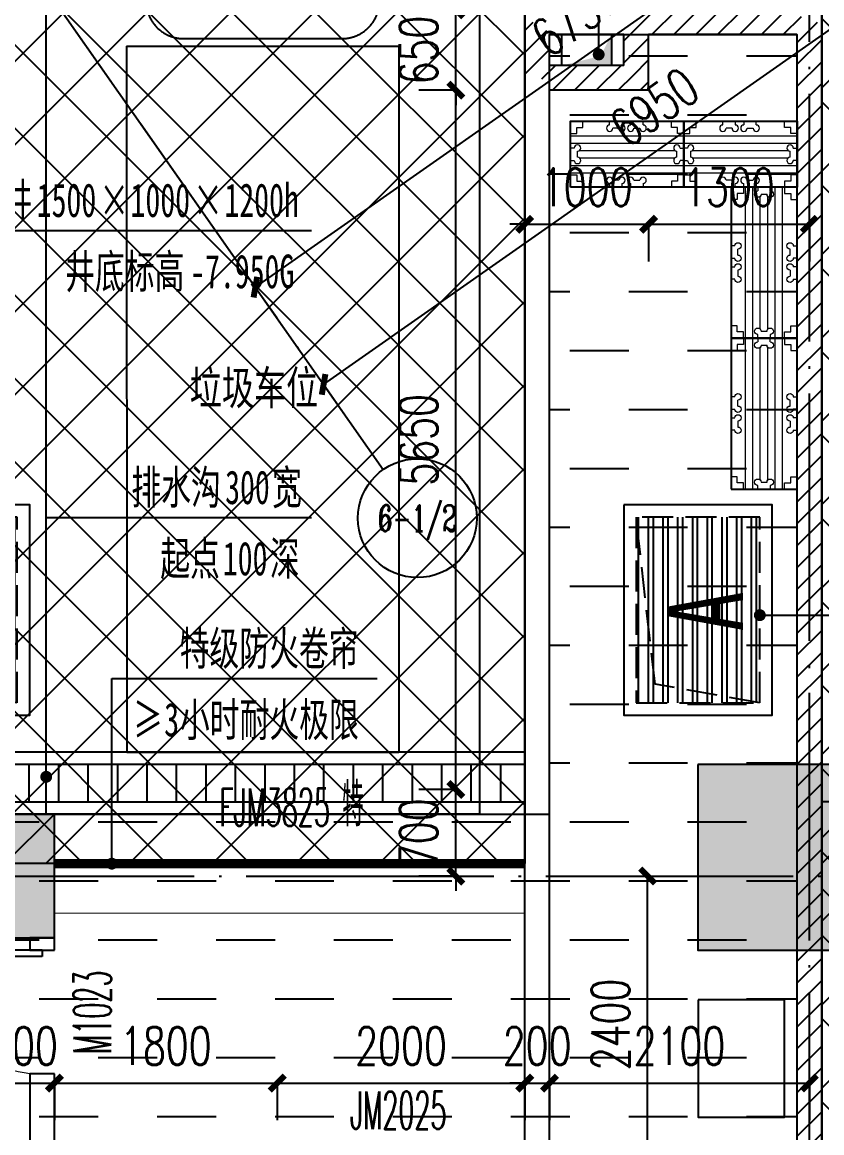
# Model space of a CAD drawing. Header units: millimetres. Extents: x 12325263 to 13848842, y -1463133 to 573208.
# Drawn here: x 12591436 to 12597897, y -821662 to -812687 of the extents above; entities that cross this region are included whole.
import ezdxf
from ezdxf.enums import TextEntityAlignment as Align
from ezdxf.xclip import XClip

# ---------------------------------------------------------------- set-up
doc = ezdxf.new("R2010")
doc.units = ezdxf.units.MM
doc.header["$LTSCALE"] = 1000
doc.header["$XCLIPFRAME"] = 0
for name, pattern in [('__DASH', [0.35, 0.25, -0.1]), ('DASH', [0.35, 0.25, -0.1]), ('DOTE', [2.42, 2, -0.2, 0.02, -0.2])]:
    doc.linetypes.add(name, pattern=pattern)
for name, color, linetype in [('A-ANNO-DIMS', 83, 'Continuous'), ('A-ANNO-TEXT', 7, 'Continuous'), ('A-AXIS', 16, 'DOTE'), ('A-AXIS-DIMS', 3, 'Continuous'), ('A-AXIS-TEXT', 7, 'Continuous'), ('A-COLS', 6, 'Continuous'), ('A-WALL', 5, 'Continuous'), ('A-WALL-PATT', 8, 'Continuous'), ('A_WALL(防火墙)', 151, 'Continuous'), ('AXIS', 3, 'Continuous'), ('AXIS_TEXT', 7, 'Continuous'), ('fur202301', 252, 'Continuous'), ('J-集水井', 40, 'Continuous'), ('PUB_DIM', 83, 'Continuous'), ('PUB_HATCH', 8, 'Continuous'), ('PUB_TEXT', 7, 'Continuous'), ('WALL', 5, 'Continuous'), ('WALL-SHATCH', 8, 'Continuous'), ('WINDOW', 4, 'Continuous'), ('WINDOW_TEXT', 7, 'Continuous'), ('地下室柱网$0$0q-柱0', 8, 'Continuous'), ('地下室柱网$0$0q-柱填充', 8, 'Continuous'), ('建筑-楼板开洞', 251, 'Continuous'), ('排水沟', 133, 'Continuous'), ('水沟+分水线', 133, 'Continuous'), ('货车', 7, 'Continuous'), ('防火卷帘', 141, 'Continuous')]:
    doc.layers.add(name, color=color, linetype=linetype)
doc.layers.add('地下室柱网$0$9', color=8, linetype='Continuous', plot=False)
doc.styles.add('-黑体', font='simhei.ttf')
doc.styles.add('_TCH_AXIS', font='COMPLEX', dxfattribs={"bigfont": 'GBCBIG'})
doc.styles.add('_TCH_DIM_T3', font='SIMPLEX.shx', dxfattribs={"width": 0.705882, "bigfont": 'GBCBIG.shx'})
doc.styles.add('_TCH_WINDOW', font='SIMPLEX', dxfattribs={"width": 0.7, "height": 3.5, "bigfont": 'GBCBIG'})
doc.styles.add('COMPLEX', font='COMPLEX')
doc.styles.add('TITXV', font='', dxfattribs={"width": 0.7})
doc.styles.add('宋体', font='', dxfattribs={"width": 0.65})
doc.styles.get('TITXV').set_extended_font_data('SimSun')
doc.styles.get('宋体').set_extended_font_data('SimSun')
doc.dimstyles.new('_TCH_ARCH&&120', dxfattribs={"dimtxt": 306, "dimasz": 120, "dimexe": 300, "dimexo": 360, "dimgap": 147, "dimtad": 1, "dimdec": 0, "dimzin": 0, "dimdsep": 46, "dimtxsty": '_TCH_DIM_T3', "dimblk": 'ARCHTICK', "dimcen": 0.09, "dimclrt": 7, "dimazin": 2, "dimtfac": 1, "dimtdec": 0, "dimtix": 1, "dimtmove": 2, "dimatfit": 3, "dimfxl": 1, "dimfxlon": 1, "dimtolj": 1, "dimtzin": 0, "dimarcsym": 0})
pattern_1 = [(45, (0, 89.76), (-88.388383, 88.388383), [])]

# ---------------------------------------------------------------- blocks, each defined once
blk = doc.blocks.new('adgshg13-A$C7F010FC0')
at = {"layer": 'WALL-SHATCH'}
h = blk.add_hatch(color=256, dxfattribs=at)
h.dxf.hatch_style = 1
h.paths.add_polyline_path([(-60384.2, -16880.9), (-763.2, 197.5), (12587.6, -13153.3), (12587.6, -157996), (-162964.9, -188820.4), (-171262.4, -180522.9), (-171262.4, -31310.9), (-150707.2, -10755.7), (-131860.1, -7980.9), (-99162.4, -7980.9), (-99162.4, -4980.9), (-76620.4, -4980.9), (-70107.7, -16880.9)], flags=16)
h.paths.add_polyline_path([(-60091.2, -16380.9), (-646.9, 646.9), (12987.6, -12987.6), (12987.6, -158331.9), (-163100.6, -189250.4), (-171662.4, -180688.6), (-171662.4, -31145.2), (-150777.9, -10260.7), (-131896.7, -7480.9), (-99562.4, -7480.9), (-99562.4, -4580.9), (-76365.6, -4580.9), (-69907.5, -16380.9)])
blk = doc.blocks.new('*U497')
at = {"layer": '地下室柱网$0$0q-柱0'}
blk.add_lwpolyline([(-500, -500), (500, -500), (500, 500), (-500, 500)], close=True, dxfattribs=at)
at = {"layer": '地下室柱网$0$0q-柱填充'}
blk.add_solid([(-500, 500), (500, 500), (-500, -500), (500, -500)], dxfattribs=at)
at = {"layer": '地下室柱网$0$9'}
for p, q in [((-500, 500), (500, -500)), ((-500, -500), (500, 500))]:
    blk.add_line(p, q, dxfattribs=at)
blk = doc.blocks.new('*U424')
at = {"layer": '地下室柱网$0$0q-柱0'}
blk.add_lwpolyline([(-600, -600), (600, -600), (600, 600), (-600, 600)], close=True, dxfattribs=at)
at = {"layer": '地下室柱网$0$0q-柱填充'}
blk.add_solid([(-600, 600), (600, 600), (-600, -600), (600, -600)], dxfattribs=at)
at = {"layer": '地下室柱网$0$9'}
for p, q in [((-600, 600), (600, -600)), ((-600, -600), (600, 600))]:
    blk.add_line(p, q, dxfattribs=at)
blk = doc.blocks.new('adgshg2qbj-bj-13-K-卡车')
for p, q in [((666.2, 5206.4), (666.2, -500)), ((666.2, 5206.4), (2866.2, 5206.4)), ((1135, 5267.1), (2397.5, 5267.1)), ((2866.2, 5206.4), (2866.2, -500)), ((666.2, -500), (2866.2, -500))]:
    blk.add_line(p, q)
blk.add_lwpolyline([(16.2, 8000), (3516.2, 8000), (3516.2, -1000), (16.2, -1000)], close=True)
for centre, start, end in [((1128.8, 5573.4), 181.14227, 271.15986), ((2403.7, 5573.4), 268.84017, 358.8577)]:
    blk.add_arc(centre, 306.4, start, end)
blk = doc.blocks.new('A$C4C7A72D3')
at = {"layer": 'WALL'}
for p, q in [((192156.5, 132535.2), (193935, 122406.5)), ((191970.4, 132438.5), (193738, 122371.9))]:
    blk.add_line(p, q, dxfattribs=at)
at = {"rotation": 9.958774256191969}
for name, p in [('*U424', (193905.9, 121994.9)), ('*U497', (187405.4, 120853.5))]:
    blk.add_blockref(name, p, dxfattribs=at)
at = {"layer": 'WALL', "color": 1}
blk.add_blockref('adgshg13-A$C7F010FC0', (210433, 205503.6), dxfattribs=at)
at = {"layer": '货车', "rotation": 9.959165532200453}
blk.add_blockref('adgshg2qbj-bj-13-K-卡车', (187557, 122403), dxfattribs=at)
blk = doc.blocks.new('_AXISO')
blk.add_circle((0, 0), 0.5)
at = {"layer": 'AXIS_TEXT', "style": 'COMPLEX', "width": 1.041667}
blk.add_attdef('A', text='', height=0.56, dxfattribs=at).set_placement((-0.25, -0.28), (0.25, -0.28), align=Align.FIT)
blk = doc.blocks.new('_ArchTick')
at = {"color": 0, "linetype": 'ByBlock', "const_width": 0.4}
blk.add_lwpolyline([(-0.5, -0.5), (0.5, 0.5)], dxfattribs=at)
blk = doc.blocks.new('*D5287')
at = {"layer": 'A-AXIS-DIMS', "color": 0, "lineweight": -2, "transparency": 16777216}
for p, q in [((6114.8, -8719.4), (11805, -4729)), ((11804.4, -4728.1), (11977.2, -4974.6)), ((6114.2, -8718.6), (6287, -8965))]:
    blk.add_line(p, q, dxfattribs=at)
at = {"layer": 'Defpoints', "color": 0, "transparency": 16777216}
for p in [(9531.3, -1486.8), (11805, -4729), (3841.1, -5477.2)]:
    blk.add_point(p, dxfattribs=at)
at = {"layer": 'A-AXIS-DIMS', "color": 0, "lineweight": -2, "transparency": 16777216, "xscale": 120, "yscale": 120, "zscale": 120}
for p, rotation in [((11805, -4729), 35.04124824301846), ((6114.8, -8719.4), 215.0412482430185)]:
    blk.add_blockref('_ArchTick', p, dxfattribs=dict(at, rotation=rotation))
at = {"layer": 'A-AXIS-DIMS', "color": 7, "transparency": 16777216, "insert": (8787.6, -6478.6), "char_height": 306, "attachment_point": 5, "rotation": 35.04125, "style": '_TCH_DIM_T3'}
blk.add_mtext('\\A1;6950', dxfattribs=at)
blk = doc.blocks.new('*D5289')
at = {"layer": 'A-AXIS-DIMS', "color": 0, "lineweight": -2, "transparency": 16777216}
for p, q in [((5563.6, -7933.4), (11090, -4057.8)), ((11089.5, -4057), (11262.3, -4303.4)), ((5563, -7932.6), (5735.8, -8179))]:
    blk.add_line(p, q, dxfattribs=at)
at = {"layer": 'Defpoints', "color": 0, "transparency": 16777216}
for p in [(9367.6, -1601.6), (11090, -4057.8), (3841.1, -5477.2)]:
    blk.add_point(p, dxfattribs=at)
at = {"layer": 'A-AXIS-DIMS', "color": 0, "lineweight": -2, "transparency": 16777216, "xscale": 120, "yscale": 120, "zscale": 120}
for p, rotation in [((11090, -4057.8), 35.04124824301844), ((5563.6, -7933.4), 215.0412482430185)]:
    blk.add_blockref('_ArchTick', p, dxfattribs=dict(at, rotation=rotation))
at = {"layer": 'A-AXIS-DIMS', "color": 7, "transparency": 16777216, "insert": (8154.6, -5750), "char_height": 306, "attachment_point": 5, "rotation": 35.04125, "style": '_TCH_DIM_T3'}
blk.add_mtext('\\A1;6750', dxfattribs=at)
blk = doc.blocks.new('_FZH')
blk.add_lwpolyline([(-0.5, -0.5), (0.5, -0.5), (0.5, 0.5), (-0.5, 0.5)], close=True)
at = {"layer": 'PUB_HATCH'}
blk.add_solid([(-0.5, -0.5), (0.5, -0.5), (-0.5, 0.5), (0.5, 0.5)], dxfattribs=at)
blk = doc.blocks.new('asdfdsfds')
at = {"layer": 'A-COLS', "rotation": 270}
for p, xscale, yscale, zscale in [((-6650, 66450), 1500, 1500, 1500), ((-13100, 66300), 1000, 1000, 1000)]:
    blk.add_blockref('_FZH', p, dxfattribs=dict(at, xscale=xscale, yscale=yscale, zscale=zscale))
blk = doc.blocks.new('A$C0F4A4D7E')
at = {"layer": 'J-集水井', "linetype": 'DASH'}
h = blk.add_hatch(dxfattribs=at)
h.set_pattern_fill('ANSI32', color=98, scale=25, angle=495, style=0)
h.set_pattern_definition([(180, (200, -200), (-2e-09, -119.0625), []), (180, (160.31, -160.31), (-2e-09, -119.0625), [])])
edge = h.paths.add_edge_path()
edge.add_line((0, 0), (1500, 0))
edge.add_line((1500, 0), (1500, 1000))
edge.add_line((1500, 1000), (0, 1000))
edge.add_line((0, 1000), (0, 0))
at = {"layer": 'J-集水井', "color": 251, "linetype": 'Continuous'}
blk.add_lwpolyline([(1600, 1100), (-100, 1100), (-100, -100), (1600, -100)], close=True, dxfattribs=at)
at = {"layer": 'J-集水井', "linetype": 'DASH'}
blk.add_lwpolyline([(1500, 1000), (0, 1000), (0, 0), (1500, 0)], close=True, dxfattribs=at)
blk.add_lwpolyline([(0, 0), (151.4, 847.2), (1500, 1000)], dxfattribs=at)
at = {"layer": 'J-集水井', "color": 7, "style": '-黑体', "width": 0.8}
blk.add_text('A', height=600, rotation=0, dxfattribs=at).set_placement((575.4, 136.1))
blk = doc.blocks.new('asdgag立柱盆')
at = {"layer": 'fur202301'}
blk.add_lwpolyline([(25712974.6, 57221014.7), (25712820.3, 57220860.3, -0.2569), (25712635.1, 57220806.6, -0.290235), (25712377.6, 57221064, -0.2569), (25712431.3, 57221249.1), (25712585.6, 57221403.5)], format="xyb", close=True, dxfattribs=at)
for points in [[(25712691.7, 57221156), (25712571.5, 57221276.2, 0.414214), (25712500.7, 57221276.2), (25712452.5, 57221227.9, 0.2569), (25712406.9, 57221070.5, 0.290235), (25712641.7, 57220835.8, 0.126398), (25712726.3, 57220838.5, 0.126398), (25712799.1, 57220881.5), (25712847.3, 57220929.8, 0.414214), (25712847.3, 57221000.5)], [(25712730.1, 57221193.8), (25712685, 57221149.4, 0.030442), (25712668.4, 57221130.8, 0.036182), (25712654.3, 57221110.3, 0.769551), (25712681.3, 57221083.3, 0.069578), (25712720.4, 57221114), (25712762.4, 57221156.1, 0.925264), (25712730.1, 57221193.8, 1.159913)]]:
    blk.add_lwpolyline(points, format="xyb", dxfattribs=at)
blk.add_lwpolyline([(25712847.3, 57221000.5), (25712727.1, 57221120.7)], dxfattribs=at)
for radius in [25, 20]:
    blk.add_circle((25712603.3, 57221032.3), radius, dxfattribs=at)
blk = doc.blocks.new('asdgag2019071016144138814')
at = {"lineweight": 0}
for p, q in [((0, -116.5), (1220, -116.5)), ((0, -176.5), (1220, -176.5)), ((72.2, -236.5), (1147.8, -236.5)), ((0, -356.5), (1220, -356.5)), ((72.2, -296.5), (1147.8, -296.5)), ((0, -416.5), (1220, -416.5))]:
    blk.add_line(p, q, dxfattribs=at)
blk.add_lwpolyline([(0, -533), (0, 0), (1220, 0), (1220, -533), (0, -533)])
at = {"linetype": 'DASH', "lineweight": 0}
for points in [[(50, -50), (100, -50), (100, 0)], [(1170, -50), (1120, -50), (1120, 0)], [(0, -100), (50, -100), (50, -50)], [(1220, -100), (1170, -100), (1170, -50)], [(0, -433), (50, -433), (50, -483)], [(1220, -433), (1170, -433), (1170, -483)], [(50, -483), (100, -483), (100, -533)], [(1170, -483), (1120, -483), (1120, -533)]]:
    blk.add_lwpolyline(points, dxfattribs=at)
at = {"lineweight": 0}
for points in [[(476, -30.2), (476, 0), (576, 0), (576, -30.2)], [(746, -30.2), (746, 0), (646, 0), (646, -30.2)], [(550.3, -56), (501.8, -56)], [(671.7, -56), (720.2, -56)], [(30.2, -216.5), (0, -216.5), (0, -316.5), (30.2, -316.5)], [(56, -290.8), (56, -242.2)], [(1164, -290.8), (1164, -242.2)], [(1189.8, -216.5), (1220, -216.5), (1220, -316.5), (1189.8, -316.5)], [(476, -502.8), (476, -533), (576, -533), (576, -502.8)], [(550.3, -477), (501.8, -477)], [(746, -502.8), (746, -533), (646, -533), (646, -502.8)], [(671.7, -477), (720.2, -477)]]:
    blk.add_lwpolyline(points, dxfattribs=at)
for centre, start, end in [((476, -56), 90, 0), ((576, -56), 180, 90), ((646, -56), 90, 0), ((746, -56), 180, 90), ((56, -216.5), 270, 180), ((1164, -216.5), 0, 270), ((56, -316.5), 180, 90), ((1164, -316.5), 90, 0), ((476, -477), 0, 270), ((576, -477), 270, 180), ((646, -477), 0, 270), ((746, -477), 270, 180)]:
    blk.add_arc(centre, 25.7, start, end, dxfattribs=at)
blk = doc.blocks.new('asdgag2019061915192938012')
at = {"lineweight": 0}
for p, q in [((0, -116.5), (915, -116.5)), ((0, -176.5), (915, -176.5)), ((72.2, -236.5), (842.8, -236.5)), ((0, -356.5), (915, -356.5)), ((72.2, -296.5), (842.8, -296.5)), ((0, -416.5), (915, -416.5))]:
    blk.add_line(p, q, dxfattribs=at)
blk.add_lwpolyline([(0, -533), (0, 0), (915, 0), (915, -533), (0, -533)])
at = {"linetype": 'DASH', "lineweight": 0}
for points in [[(50, -50), (100, -50), (100, 0)], [(865, -50), (815, -50), (815, 0)], [(0, -100), (50, -100), (50, -50)], [(915, -100), (865, -100), (865, -50)], [(0, -433), (50, -433), (50, -483)], [(915, -433), (865, -433), (865, -483)], [(50, -483), (100, -483), (100, -533)], [(865, -483), (815, -483), (815, -533)]]:
    blk.add_lwpolyline(points, dxfattribs=at)
at = {"lineweight": 0}
for points in [[(315.9, -30.2), (315.9, 0), (415.9, 0), (415.9, -30.2)], [(585.9, -30.2), (585.9, 0), (485.9, 0), (485.9, -30.2)], [(390.2, -56), (341.7, -56)], [(511.7, -56), (560.2, -56)], [(30.2, -216.5), (0, -216.5), (0, -316.5), (30.2, -316.5)], [(56, -290.8), (56, -242.2)], [(859, -290.8), (859, -242.2)], [(884.8, -216.5), (915, -216.5), (915, -316.5), (884.8, -316.5)], [(315.9, -502.8), (315.9, -533), (415.9, -533), (415.9, -502.8)], [(390.2, -477), (341.7, -477)], [(585.9, -502.8), (585.9, -533), (485.9, -533), (485.9, -502.8)], [(511.7, -477), (560.2, -477)]]:
    blk.add_lwpolyline(points, dxfattribs=at)
for centre, start, end in [((315.9, -56), 90, 0), ((415.9, -56), 180, 90), ((485.9, -56), 90, 0), ((585.9, -56), 180, 90), ((56, -216.5), 270, 180), ((859, -216.5), 0, 270), ((56, -316.5), 180, 90), ((859, -316.5), 90, 0), ((315.9, -477), 0, 270), ((415.9, -477), 270, 180), ((485.9, -477), 0, 270), ((585.9, -477), 270, 180)]:
    blk.add_arc(centre, 25.7, start, end, dxfattribs=at)
blk = doc.blocks.new('sdfgsdffhg')
at = {"layer": 'fur202301'}
blk.add_lwpolyline([(15813, 53470), (15813, 52520), (16513, 52520), (16513, 53470)], close=True, dxfattribs=at)
at = {"layer": 'fur202301', "xscale": -1}
for name, p, rotation in [('asdgag立柱盆', (22309181.8, 58699185.2), 134.9859353284306), ('asdgag2019071016144138814', (16612.9, 58816.6, 0), 270), ('asdgag2019071016144138814', (16612.9, 57596.6, 0), 270)]:
    blk.add_blockref(name, p, dxfattribs=dict(at, rotation=rotation))
at = {"layer": 'fur202301'}
for p in [(14783.2, 60569.6, 0), (15697.9, 60569.6, 0)]:
    blk.add_blockref('asdgag2019061915192938012', p, dxfattribs=at)
blk = doc.blocks.new('*D4224')
at = {"layer": 'A-ANNO-DIMS', "color": 0, "lineweight": -2, "transparency": 16777216}
for p, q in [((12594940, -812586.8), (12594940, -812466.8)), ((12594941, -812586.8), (12594640, -812586.8)), ((12594940, -813236.8), (12594940, -812586.8)), ((12594941, -813236.8), (12594640, -813236.8)), ((12594940, -813236.8), (12594940, -813356.8))]:
    blk.add_line(p, q, dxfattribs=at)
at = {"layer": 'Defpoints', "color": 0, "transparency": 16777216}
for p in [(12594940, -812586.8), (12595496.8, -812586.8), (12595496.8, -813236.8)]:
    blk.add_point(p, dxfattribs=at)
at = {"layer": 'A-ANNO-DIMS', "color": 0, "lineweight": -2, "transparency": 16777216, "xscale": 120, "yscale": 120, "zscale": 120}
for p, rotation in [((12594940, -812586.8), 270), ((12594940, -813236.8), 90)]:
    blk.add_blockref('_ArchTick', p, dxfattribs=dict(at, rotation=rotation))
at = {"layer": 'A-ANNO-DIMS', "color": 7, "transparency": 16777216, "insert": (12594640, -812911.8), "char_height": 306, "attachment_point": 5, "rotation": 90, "style": '_TCH_DIM_T3'}
blk.add_mtext('\\A1;650', dxfattribs=at)
blk = doc.blocks.new('*D4225')
at = {"layer": 'A-ANNO-DIMS', "color": 0, "lineweight": -2, "transparency": 16777216}
for p, q in [((12594941, -813236.8), (12594640, -813236.8)), ((12594940, -818886.7), (12594940, -813236.8)), ((12594941, -818886.7), (12594640, -818886.7))]:
    blk.add_line(p, q, dxfattribs=at)
at = {"layer": 'Defpoints', "color": 0, "transparency": 16777216}
for p in [(12594940, -813236.8), (12595496.8, -813236.8), (12595496.8, -818886.7)]:
    blk.add_point(p, dxfattribs=at)
at = {"layer": 'A-ANNO-DIMS', "color": 0, "lineweight": -2, "transparency": 16777216, "xscale": 120, "yscale": 120, "zscale": 120}
for p, rotation in [((12594940, -813236.8), 90), ((12594940, -818886.7), 270)]:
    blk.add_blockref('_ArchTick', p, dxfattribs=dict(at, rotation=rotation))
at = {"layer": 'A-ANNO-DIMS', "color": 7, "transparency": 16777216, "insert": (12594640, -816061.7), "char_height": 306, "attachment_point": 5, "rotation": 90, "style": '_TCH_DIM_T3'}
blk.add_mtext('\\A1;5650', dxfattribs=at)
blk = doc.blocks.new('*D4226')
at = {"layer": 'A-ANNO-DIMS', "color": 0, "lineweight": -2, "transparency": 16777216}
for p, q in [((12594940, -818886.7), (12594940, -818766.7)), ((12594941, -818886.7), (12594640, -818886.7)), ((12594940, -819586.8), (12594940, -818886.7)), ((12594941, -819586.8), (12594640, -819586.8)), ((12594940, -819586.8), (12594940, -819706.8))]:
    blk.add_line(p, q, dxfattribs=at)
at = {"layer": 'Defpoints', "color": 0, "transparency": 16777216}
for p in [(12594940, -818886.7), (12595496.8, -818886.7), (12595496.8, -819586.8)]:
    blk.add_point(p, dxfattribs=at)
at = {"layer": 'A-ANNO-DIMS', "color": 0, "lineweight": -2, "transparency": 16777216, "xscale": 120, "yscale": 120, "zscale": 120}
for p, rotation in [((12594940, -818886.7), 270), ((12594940, -819586.8), 90)]:
    blk.add_blockref('_ArchTick', p, dxfattribs=dict(at, rotation=rotation))
at = {"layer": 'A-ANNO-DIMS', "color": 7, "transparency": 16777216, "insert": (12594640, -819236.7), "char_height": 306, "attachment_point": 5, "rotation": 90, "style": '_TCH_DIM_T3'}
blk.add_mtext('\\A1;700', dxfattribs=at)
blk = doc.blocks.new('*D4227')
at = {"layer": 'A-ANNO-DIMS', "color": 0, "lineweight": -2, "transparency": 16777216}
for p, q in [((12596496.9, -814319), (12596496.9, -814620)), ((12596496.9, -814320), (12597796.6, -814320)), ((12597796.6, -814319), (12597796.6, -814620))]:
    blk.add_line(p, q, dxfattribs=at)
at = {"layer": 'Defpoints', "color": 0, "transparency": 16777216}
for p in [(12596496.9, -813236.8), (12597796.6, -813236.8), (12597796.6, -814320)]:
    blk.add_point(p, dxfattribs=at)
at = {"layer": 'A-ANNO-DIMS', "color": 0, "lineweight": -2, "transparency": 16777216, "xscale": 120, "yscale": 120, "zscale": 120}
for p, rotation in [((12596496.9, -814320), 180.000484735972), ((12597796.6, -814320), 0.0004847359719747534)]:
    blk.add_blockref('_ArchTick', p, dxfattribs=dict(at, rotation=rotation))
at = {"layer": 'A-ANNO-DIMS', "color": 7, "transparency": 16777216, "insert": (12597146.7, -814020), "char_height": 306, "attachment_point": 5, "rotation": 0.00048, "style": '_TCH_DIM_T3'}
blk.add_mtext('\\A1;1300', dxfattribs=at)
blk = doc.blocks.new('*D4228')
at = {"layer": 'A-ANNO-DIMS', "color": 0, "lineweight": -2, "transparency": 16777216}
for p, q in [((12595496.9, -814320), (12595376.9, -814320)), ((12595496.9, -814319), (12595496.9, -814620)), ((12595496.9, -814320), (12596496.9, -814320)), ((12596496.9, -814319), (12596496.9, -814620)), ((12596496.9, -814320), (12596616.9, -814320))]:
    blk.add_line(p, q, dxfattribs=at)
at = {"layer": 'Defpoints', "color": 0, "transparency": 16777216}
for p in [(12595496.9, -813236.8), (12596496.9, -813236.8), (12596496.9, -814320)]:
    blk.add_point(p, dxfattribs=at)
at = {"layer": 'A-ANNO-DIMS', "color": 0, "lineweight": -2, "transparency": 16777216, "xscale": 120, "yscale": 120, "zscale": 120}
for p, rotation in [((12595496.9, -814320), 0.0004847359712822907), ((12596496.9, -814320), 180.0004847359712)]:
    blk.add_blockref('_ArchTick', p, dxfattribs=dict(at, rotation=rotation))
at = {"layer": 'A-ANNO-DIMS', "color": 7, "transparency": 16777216, "insert": (12595996.9, -814020), "char_height": 306, "attachment_point": 5, "rotation": 0.00048, "style": '_TCH_DIM_T3'}
blk.add_mtext('\\A1;1000', dxfattribs=at)
blk = doc.blocks.new('*D4271')
at = {"layer": 'A-ANNO-DIMS', "color": 0, "lineweight": -2, "transparency": 16777216}
for p, q in [((12596489, -819586.8), (12596790, -819586.8)), ((12596490, -821986.5), (12596490, -819586.8)), ((12596489, -821986.5), (12596790, -821986.5))]:
    blk.add_line(p, q, dxfattribs=at)
at = {"layer": 'Defpoints', "color": 0, "transparency": 16777216}
for p in [(12595696.9, -819586.8), (12596490, -819586.8), (12595696.9, -821986.5)]:
    blk.add_point(p, dxfattribs=at)
at = {"layer": 'A-ANNO-DIMS', "color": 0, "lineweight": -2, "transparency": 16777216, "xscale": 120, "yscale": 120, "zscale": 120}
for p, rotation in [((12596490, -819586.8), 90), ((12596490, -821986.5), 270)]:
    blk.add_blockref('_ArchTick', p, dxfattribs=dict(at, rotation=rotation))
at = {"layer": 'A-ANNO-DIMS', "color": 7, "transparency": 16777216, "insert": (12596190, -820786.6), "char_height": 306, "attachment_point": 5, "rotation": 90, "style": '_TCH_DIM_T3'}
blk.add_mtext('\\A1;2400', dxfattribs=at)
blk = doc.blocks.new('*D4665')
at = {"layer": 'Defpoints', "color": 0, "transparency": 16777216}
for p in [(12591196.8, -819886.8), (12591696.7, -819886.8), (12591696.7, -821260)]:
    blk.add_point(p, dxfattribs=at)
at = {"layer": 'PUB_DIM', "color": 0, "lineweight": -2, "transparency": 16777216}
for p, q in [((12591196.8, -821260), (12591076.8, -821260)), ((12591196.8, -821259), (12591196.8, -821560)), ((12591196.8, -821260), (12591696.7, -821260)), ((12591696.7, -821259), (12591696.7, -821560)), ((12591696.7, -821260), (12591816.7, -821260))]:
    blk.add_line(p, q, dxfattribs=at)
at = {"layer": 'PUB_DIM', "color": 0, "lineweight": -2, "transparency": 16777216, "xscale": 120, "yscale": 120, "zscale": 120}
blk.add_blockref('_ArchTick', (12591196.8, -821260), dxfattribs=at)
at = {"layer": 'PUB_DIM', "color": 0, "lineweight": -2, "transparency": 16777216, "xscale": 120, "yscale": 120, "zscale": 120, "rotation": 180}
blk.add_blockref('_ArchTick', (12591696.7, -821260), dxfattribs=at)
at = {"layer": 'PUB_DIM', "color": 7, "transparency": 16777216, "insert": (12591446.8, -820960), "char_height": 306, "attachment_point": 5, "style": '_TCH_DIM_T3'}
blk.add_mtext('\\A1;500', dxfattribs=at)
blk = doc.blocks.new('*D4666')
at = {"layer": 'Defpoints', "color": 0, "transparency": 16777216}
for p in [(12591696.7, -819886.8), (12593496.9, -819886.8), (12593496.9, -821260)]:
    blk.add_point(p, dxfattribs=at)
at = {"layer": 'PUB_DIM', "color": 0, "lineweight": -2, "transparency": 16777216}
for p, q in [((12591696.7, -821259), (12591696.7, -821560)), ((12591696.7, -821260), (12593496.9, -821260)), ((12593496.9, -821259), (12593496.9, -821560))]:
    blk.add_line(p, q, dxfattribs=at)
at = {"layer": 'PUB_DIM', "color": 0, "lineweight": -2, "transparency": 16777216, "xscale": 120, "yscale": 120, "zscale": 120, "rotation": 180}
blk.add_blockref('_ArchTick', (12591696.7, -821260), dxfattribs=at)
at = {"layer": 'PUB_DIM', "color": 0, "lineweight": -2, "transparency": 16777216, "xscale": 120, "yscale": 120, "zscale": 120}
blk.add_blockref('_ArchTick', (12593496.9, -821260), dxfattribs=at)
at = {"layer": 'PUB_DIM', "color": 7, "transparency": 16777216, "insert": (12592596.8, -820960), "char_height": 306, "attachment_point": 5, "style": '_TCH_DIM_T3'}
blk.add_mtext('\\A1;1800', dxfattribs=at)
blk = doc.blocks.new('*D4667')
at = {"layer": 'Defpoints', "color": 0, "transparency": 16777216}
for p in [(12593496.9, -819886.8), (12595496.9, -819886.8), (12595496.9, -821260)]:
    blk.add_point(p, dxfattribs=at)
at = {"layer": 'PUB_DIM', "color": 0, "lineweight": -2, "transparency": 16777216}
for p, q in [((12593496.9, -821259), (12593496.9, -821560)), ((12593496.9, -821260), (12595496.9, -821260)), ((12595496.9, -821259), (12595496.9, -821560))]:
    blk.add_line(p, q, dxfattribs=at)
at = {"layer": 'PUB_DIM', "color": 0, "lineweight": -2, "transparency": 16777216, "xscale": 120, "yscale": 120, "zscale": 120, "rotation": 180}
blk.add_blockref('_ArchTick', (12593496.9, -821260), dxfattribs=at)
at = {"layer": 'PUB_DIM', "color": 0, "lineweight": -2, "transparency": 16777216, "xscale": 120, "yscale": 120, "zscale": 120}
blk.add_blockref('_ArchTick', (12595496.9, -821260), dxfattribs=at)
at = {"layer": 'PUB_DIM', "color": 7, "transparency": 16777216, "insert": (12594496.9, -820960), "char_height": 306, "attachment_point": 5, "style": '_TCH_DIM_T3'}
blk.add_mtext('\\A1;2000', dxfattribs=at)
blk = doc.blocks.new('*D4668')
at = {"layer": 'Defpoints', "color": 0, "transparency": 16777216}
for p in [(12595496.9, -819886.8), (12595696.9, -819886.8), (12595696.9, -821260)]:
    blk.add_point(p, dxfattribs=at)
at = {"layer": 'PUB_DIM', "color": 0, "lineweight": -2, "transparency": 16777216}
for p, q in [((12595496.9, -821260), (12595376.9, -821260)), ((12595496.9, -821259), (12595496.9, -821560)), ((12595496.9, -821260), (12595696.9, -821260)), ((12595696.9, -821259), (12595696.9, -821560)), ((12595696.9, -821260), (12595816.9, -821260))]:
    blk.add_line(p, q, dxfattribs=at)
at = {"layer": 'PUB_DIM', "color": 0, "lineweight": -2, "transparency": 16777216, "xscale": 120, "yscale": 120, "zscale": 120}
blk.add_blockref('_ArchTick', (12595496.9, -821260), dxfattribs=at)
at = {"layer": 'PUB_DIM', "color": 0, "lineweight": -2, "transparency": 16777216, "xscale": 120, "yscale": 120, "zscale": 120, "rotation": 180}
blk.add_blockref('_ArchTick', (12595696.9, -821260), dxfattribs=at)
at = {"layer": 'PUB_DIM', "color": 7, "transparency": 16777216, "insert": (12595596.9, -820960), "char_height": 306, "attachment_point": 5, "style": '_TCH_DIM_T3'}
blk.add_mtext('\\A1;200', dxfattribs=at)
blk = doc.blocks.new('*D4669')
at = {"layer": 'Defpoints', "color": 0, "transparency": 16777216}
for p in [(12595696.9, -819886.8), (12597796.8, -819886.8), (12597796.8, -821260)]:
    blk.add_point(p, dxfattribs=at)
at = {"layer": 'PUB_DIM', "color": 0, "lineweight": -2, "transparency": 16777216}
for p, q in [((12595696.9, -821259), (12595696.9, -821560)), ((12595696.9, -821260), (12597796.8, -821260)), ((12597796.8, -821259), (12597796.8, -821560))]:
    blk.add_line(p, q, dxfattribs=at)
at = {"layer": 'PUB_DIM', "color": 0, "lineweight": -2, "transparency": 16777216, "xscale": 120, "yscale": 120, "zscale": 120, "rotation": 180}
blk.add_blockref('_ArchTick', (12595696.9, -821260), dxfattribs=at)
at = {"layer": 'PUB_DIM', "color": 0, "lineweight": -2, "transparency": 16777216, "xscale": 120, "yscale": 120, "zscale": 120}
blk.add_blockref('_ArchTick', (12597796.8, -821260), dxfattribs=at)
at = {"layer": 'PUB_DIM', "color": 7, "transparency": 16777216, "insert": (12596746.9, -820960), "char_height": 306, "attachment_point": 5, "style": '_TCH_DIM_T3'}
blk.add_mtext('\\A1;2100', dxfattribs=at)
blk = doc.blocks.new('$DorLib2D$00000213')
at = {"color": 0, "linetype": 'DASH', "const_width": 0.02}
blk.add_lwpolyline([(0.5, 0), (-0.5, 0)], dxfattribs=at)
blk = doc.blocks.new('$DorLib2D$00000001')
for p, q in [((0.45, 0.975), (0.5, 0.975)), ((0.45, 0), (0.45, 0.975)), ((0.5, 0), (0.5, 0.975)), ((0.5, 0), (0.45, 0))]:
    blk.add_line(p, q)
at = {"lineweight": 13}
blk.add_arc((0.475, 0), 0.975, 91.46928, 180, dxfattribs=at)
blk = doc.blocks.new('ASDFASDFASFSDF')
at = {"layer": 'A-AXIS'}
blk.add_line((-5089, 7256.7), (5963.7, -8504), dxfattribs=at)
at = {"layer": 'A-AXIS-DIMS'}
blk.add_line((3841.1, -5477.2), (6597.1, -9407.2), dxfattribs=at)
ref = blk.add_blockref('_AXISO', (6872.7, -9800.2), dxfattribs=dict(at, xscale=960, yscale=960, zscale=960))
ref.add_attrib('A', '6-1/2', dxfattribs={"layer": 'A-AXIS-TEXT', "height": 210.53, "style": '_TCH_AXIS', "width": 0.65625}).set_placement((6553.6, -9905.4), (7191.7, -9905.4), align=Align.FIT)
for p2, distance, picture, middle in [((9531.3, -1486.8), -3960, '*D5287', (8787.6, -6478.6)), ((9367.6, -1601.6), -3000, '*D5289', (8154.6, -5750))]:
    dim = blk.add_aligned_dim(p1=(3841.1, -5477.2), p2=p2, distance=distance, dimstyle='_TCH_ARCH&&120', dxfattribs=at)
    dim.commit()
    dim.dimension.update_dxf_attribs({"geometry": picture, "text_midpoint": middle})
blk = doc.blocks.new('qlzw')
at = {"layer": 'A-AXIS'}
for p, q in [((12464366.8, 979489.8), (12464366.8, 1082089.8)), ((12411416.8, 1062289.8), (12486866.8, 1062289.8))]:
    blk.add_line(p, q, dxfattribs=at)
blk.add_blockref('ASDFASDFASFSDF', (12454326.8, 1074982.1))

msp = doc.modelspace()

# ---------------------------------------------------------------- block references
ref = msp.add_blockref('A$C4C7A72D3', (12385714.9, -906209.5), dxfattribs=dict(rotation=350.041249254255))
XClip(ref).set_block_clipping_path([(223442.8584877662, 85923.1187333744), (220542.7961432356, 85923.1422391906), (220542.8579492103, 89292.823275506), (211526.9150355905, 89292.8101311298), (210631.4331447985, 94392.8080583527), (206113.3685902953, 94392.8025418455), (206001.4315187763, 95030.3127344656), (204376.2826588508, 94744.9613686837), (203364.4570056833, 100506.9030052917), (197947.3947122637, 99555.7482674252), (192482.3428474721, 130679.4765393781), (190118.7804593667, 130264.4504016289), (191623.4071957469, 121695.6427078634), (177046.6486519482, 119136.2011700841), (175707.6223907359, 126760.8483765714), (173902.988371335, 128026.4039125028), (169528.3854461554, 127258.2903269802), (169070.0967394859, 129868.3614864857), (163308.2517458182, 128856.6693391807), (163766.52659606, 126246.6171700556), (159679.1795131005, 125528.9180921423), (170669.6888374612, 62935.797914044), (167222.1989369914, 62330.4650948944), (167939.7759490944, 58243.6808593175), (171386.9528796654, 58848.2912487988), (172857.0656793863, 50477.0032648193), (165962.5026008021, 49266.4230898353), (168037.7813034765, 37447.1796448426), (140649.9584970828, 32638.2390106404), (115387.9799239188, 28202.5781787895), (95598.7254695911, 140907.4332163476), (226939.476109907, 163968.8668500402), (240128.6952811591, 88852.8973128139)])

# ---------------------------------------------------------------- next in the draw order: hatches: boundary and pattern name
at = {"layer": 'A-WALL-PATT'}
h = msp.add_hatch(dxfattribs=at)
h.set_pattern_fill('ANSI37', color=252, scale=300)
h.set_pattern_definition([(45, (0, 0), (-336.759605, 336.759605), []), (135, (0, 0), (-336.759605, -336.759605), [])])
h.paths.add_polyline_path([(12620650.4, -860223), (12617794, -859722), (12618376.9, -856402.6), (12609496.8, -854843.4), (12609496.8, -849665.4), (12605046.8, -848884), (12605046.8, -848236.8), (12604796.8, -848236.8), (12604796.8, -848236.8), (12603396.8, -848236.8), (12603396.8, -842386.7), (12597896.8, -842386.8), (12597896.8, -819486.8), (12597896.6, -810786.8), (12595496.8, -810786.8), (12595496.9, -819486.7), (12580697.2, -819486.7), (12580696.9, -811745.4), (12579138.3, -810186.8), (12574696.8, -810186.7), (12574696.8, -807536.8), (12568846.8, -807536.8), (12568846.8, -810186.8), (12564696.9, -810186.8), (12564696.8, -873736.8), (12561196.8, -873736.8), (12561196.8, -877886.8), (12564696.8, -877886.8), (12564696.8, -886386.8), (12557696.8, -886386.8), (12557696.8, -898386.9), (12504241.6, -898386.9), (12504241.6, -783958), (12634041.3, -783958), (12627930.1, -818762.8)])
at = {"layer": '建筑-楼板开洞'}
h = msp.add_hatch(dxfattribs=at)
h.set_pattern_fill('DASH', color=256, scale=500)
h.set_pattern_definition([(0, (0, 0), (476.25, 476.25), [476.25, -476.25])])
h.paths.add_polyline_path([(12597696.7, -842386.8), (12590696.8, -842386.9), (12590697.1, -843986.8), (12595796.8, -843986.9), (12595797.1, -849736.9), (12588796.8, -849736.8), (12588796.8, -851936.8), (12564896.8, -851936.8), (12564896.8, -816186.8), (12568846.8, -816186.8), (12568846.8, -816040), (12568846.8, -807536.8), (12574696.8, -807536.8), (12574696.8, -810386.8), (12575896.8, -810386.8), (12579055.2, -810386.8), (12580496.9, -811828.2), (12580696.9, -819086.9), (12595696.9, -819086.7), (12595696.9, -812786.8), (12597696.7, -812786.8)])
h = msp.add_hatch(color=256, dxfattribs=at)
h.dxf.hatch_style = 1
h.paths.add_polyline_path([(12596196.8, -812786.8), (12596196.8, -813036.8), (12595796.8, -813036.8), (12596111.3, -812959.2)])
at = {"layer": '排水沟'}
h = msp.add_hatch(dxfattribs=at)
h.set_pattern_fill('ANSI31', color=256, scale=150, angle=45)
h.set_pattern_definition([(90, (-12463.09, -56576.75), (-238.125, 4e-14), [])])
h.paths.add_polyline_path([(12580696.9, -818686.8), (12580696.9, -818986.8), (12595496.9, -818986.8), (12595496.9, -818686.8)])

# ---------------------------------------------------------------- next in the draw order: linework, layer by layer
at = {"layer": 'A_WALL(防火墙)'}
msp.add_line((12597896.6, -812686.8), (12597896.8, -826886.8), dxfattribs=at)
at = {"layer": 'PUB_HATCH', "color": 6, "elevation": 0}
msp.add_lwpolyline([(12603396.8, -842386.7), (12597896.8, -842386.8), (12597896.8, -819486.8), (12597896.6, -810786.8), (12595496.8, -810786.8), (12595496.9, -819486.7), (12580697.2, -819486.7), (12580696.9, -811745.4), (12579138.3, -810186.8), (12574696.8, -810186.7), (12574696.8, -807536.8), (12568846.8, -807536.8), (12568846.8, -810186.8), (12564696.9, -810186.8), (12564696.8, -873736.8), (12561196.8, -873736.8), (12561196.8, -877886.8), (12564696.8, -877886.8), (12564696.8, -886386.8), (12557696.8, -886386.8), (12557696.8, -898386.9), (12504241.6, -898386.9)], dxfattribs=at)
at = {"layer": '建筑-楼板开洞'}
for points in [[(12597696.7, -842386.8), (12590696.8, -842386.9), (12590697.1, -843986.8), (12595796.8, -843986.9), (12595797.1, -849736.9), (12588796.8, -849736.8), (12588796.8, -851936.8), (12564896.8, -851936.8), (12564896.8, -816186.8), (12568846.8, -816186.8), (12568846.8, -816040), (12568846.8, -807536.8), (12574696.8, -807536.8), (12574696.8, -810386.8), (12575896.8, -810386.8), (12579055.2, -810386.8), (12580496.9, -811828.2), (12580696.9, -819086.9), (12595696.9, -819086.7), (12595696.9, -812786.8), (12597696.7, -812786.8)], [(12595796.8, -813036.8), (12595796.8, -812786.8), (12596196.8, -812786.8), (12596196.8, -813036.8)]]:
    msp.add_lwpolyline(points, close=True, dxfattribs=at)
at = {"layer": '排水沟'}
for points in [[(12590296.8, -818586.8), (12580696.9, -818586.8), (12580696.9, -819086.8), (12595496.9, -819086.8), (12595496.9, -818586.8), (12590796.8, -818586.8), (12590796.8, -818186.8), (12590296.8, -818186.8)], [(12580696.9, -818686.8), (12580696.9, -818986.8), (12595496.9, -818986.8), (12595496.9, -818686.8)]]:
    msp.add_lwpolyline(points, close=True, dxfattribs=at)
at = {"layer": '防火卷帘', "linetype": '__DASH', "const_width": 10}
msp.add_lwpolyline([(12591696.8, -819886.8), (12591696.8, -819486.8), (12595496.9, -819486.8), (12595496.9, -819886.8)], close=True, dxfattribs=at)

# ---------------------------------------------------------------- next in the draw order: block references
at = {"color": 2}
msp.add_blockref('qlzw', (133430, -1881876.5), dxfattribs=at)
msp.add_blockref('asdfdsfds', (12604296.8, -885886.8))
at = {"layer": '水沟+分水线', "rotation": 90.00000000000001}
for p in [(12591396.8, -818186.8), (12597396.6, -818186.8, 0)]:
    msp.add_blockref('A$C0F4A4D7E', p, dxfattribs=at)

# ---------------------------------------------------------------- next in the draw order: block references
msp.add_blockref('sdfgsdffhg', (12581083.9, -874056.8, 0))

# ---------------------------------------------------------------- next in the draw order: hatches: boundary and pattern name
at = {"layer": 'A-WALL-PATT'}
h = msp.add_hatch(dxfattribs=at)
h.set_pattern_fill('普通砖', color=256, scale=50, style=0)
h.set_pattern_definition(pattern_1)
h.paths.add_polyline_path([(12597763.3, -812686.8), (12597696.6, -812586.8), (12596396.9, -812586.8), (12596396.9, -812720.1), (12596496.9, -812786.8), (12597696.6, -812786.8)])
h = msp.add_hatch(dxfattribs=at)
h.set_pattern_fill('普通砖', color=256, scale=50, style=0)
h.set_pattern_definition(pattern_1)
h.paths.add_polyline_path([(12595630.2, -813136.8), (12595696.9, -813036.8), (12595696.9, -812786.8), (12595630.2, -812686.8), (12595496.9, -812686.8), (12595496.9, -813136.8)])
h = msp.add_hatch(dxfattribs=at)
h.set_pattern_fill('普通砖', color=256, scale=50, style=0)
h.set_pattern_definition(pattern_1)
h.paths.add_polyline_path([(12596296.9, -813036.8), (12596496.9, -813236.8), (12596496.9, -812786.8), (12596396.9, -812720.1), (12596296.9, -812786.8)])
h = msp.add_hatch(dxfattribs=at)
h.set_pattern_fill('普通砖', color=256, scale=50, style=0)
h.set_pattern_definition(pattern_1)
h.paths.add_polyline_path([(12597763.3, -812686.8), (12597696.6, -812786.8), (12597696.8, -826786.8), (12597763.5, -826886.8), (12597896.8, -826886.8), (12597896.6, -812686.8)])
h = msp.add_hatch(dxfattribs=at)
h.set_pattern_fill('普通砖', color=256, scale=50, style=0)
h.set_pattern_definition(pattern_1)
h.paths.add_polyline_path([(12596496.9, -813236.8), (12596296.9, -813036.8), (12595696.9, -813036.8), (12595630.2, -813136.8), (12595696.9, -813236.8)])

# ---------------------------------------------------------------- next in the draw order: linework, layer by layer
at = {"layer": 'A-WALL'}
for p, q in [((12595496.9, -812686.8), (12595496.8, -810786.8)), ((12596296.9, -812786.8), (12595696.9, -812786.8)), ((12595496.9, -821786.5), (12595496.9, -813136.8)), ((12595696.9, -821986.5), (12595696.9, -813236.8)), ((12591496.7, -820086.8), (12591496.7, -820186.5)), ((12591696.7, -820086.8), (12591496.7, -820086.8)), ((12591696.7, -820186.5), (12591696.7, -820086.8)), ((12591496.7, -820186.5), (12591696.7, -820186.5)), ((12591696.7, -821186.5), (12591496.7, -821186.5)), ((12591496.7, -821186.5), (12591496.7, -821786.5)), ((12591696.7, -821786.5), (12591696.7, -821186.5))]:
    msp.add_line(p, q, dxfattribs=at)
at = {"layer": 'A_WALL(防火墙)'}
for p, q in [((12595496.9, -813136.8), (12595496.9, -812686.8)), ((12595696.9, -813036.8), (12595696.9, -812786.8)), ((12596296.9, -813036.8), (12596296.9, -812786.8)), ((12597696.6, -812786.8), (12596496.9, -812786.8)), ((12596496.9, -813236.8), (12596496.9, -812786.8)), ((12597696.6, -812786.8), (12597696.8, -826786.8)), ((12596296.9, -813036.8), (12595696.9, -813036.8)), ((12596496.9, -813236.8), (12595696.9, -813236.8))]:
    msp.add_line(p, q, dxfattribs=at)
at = {"layer": 'AXIS'}
for p, q in [((12596094.4, -812947.6), (12596094.4, -812310)), ((12590896.8, -814368.7), (12593773.5, -814368.7)), ((12591630.3, -818785), (12591630.3, -816688.7)), ((12591630.3, -816688.7), (12593773.5, -816688.7)), ((12597396.6, -817478.6), (12598042.2, -817478.6)), ((12592161, -819486.9), (12592161, -817990.5)), ((12592161, -817990.5), (12594304.1, -817990.5))]:
    msp.add_line(p, q, dxfattribs=at)
at = {"layer": 'AXIS', "const_width": 48}
for points in [[(12596094.4, -812971.6, 1), (12596094.4, -812923.6, 1)], [(12597372.6, -817478.6, 1), (12597420.6, -817478.6, 1)], [(12591630.3, -818809, 1), (12591630.3, -818761, 1)], [(12592161, -819510.9, 1), (12592161, -819462.9, 1)]]:
    msp.add_lwpolyline(points, format="xyb", close=True, dxfattribs=at)

# ---------------------------------------------------------------- next in the draw order: block references
at = {"layer": 'WINDOW'}
ref = msp.add_blockref('$DorLib2D$00000001', (12591596.7, -820686.5), dxfattribs=dict(at, xscale=1000, yscale=1000, zscale=200, rotation=90))
ref.add_attrib('A', 'M1023', (12592155.6, -821024.9), dxfattribs={"layer": 'WINDOW_TEXT', "height": 306, "rotation": 90, "style": '_TCH_WINDOW', "width": 0.494118})
at = {"layer": '防火卷帘', "xscale": -3800, "yscale": -3800, "zscale": 100, "rotation": 179.9999999961649}
msp.add_blockref('$DorLib2D$00000213', (12593600.3, -819486.9), dxfattribs=at)
at = {"layer": '防火卷帘'}
ref = msp.add_blockref('$DorLib2D$00000213', (12594496.9, -821886.5), dxfattribs=dict(at, xscale=2000, yscale=2000, zscale=200, rotation=180.0000000000217))
ref.add_attrib('A', 'JM2025', (12594086.5, -821633.6), dxfattribs={"layer": 'WINDOW_TEXT', "height": 306, "style": '_TCH_WINDOW', "width": 0.494118})

# ---------------------------------------------------------------- next in the draw order: texts
at = {"layer": 'A-ANNO-TEXT', "style": 'TITXV', "width": 0.7}
msp.add_text('垃圾车位', height=271.9, dxfattribs=at).set_placement((12592790, -815776.4))
at = {"layer": 'PUB_TEXT', "style": '宋体', "width": 0.65}
for s, p in [('集水井', (12590795.3, -814260.7)), ('1500', (12591553.5, -814260.7)), ('×', (12592059.1, -814260.7)), ('1000', (12592311.8, -814260.7)), ('×', (12592817.3, -814260.7)), ('1200h', (12593070.1, -814260.7)), ('井底标高', (12591782.6, -814836.7)), ('-7.950G', (12592793.6, -814836.7)), ('排水沟', (12592317.7, -816580.7)), ('宽', (12593455.2, -816580.7)), ('300', (12593076, -816580.7)), ('起点', (12592551.7, -817156.7)), ('100', (12593057.3, -817156.7)), ('深', (12593436.4, -817156.7)), ('特级防火卷帘', (12592708.2, -817882.5)), ('小时耐火极限', (12592710.2, -818458.5)), ('≥', (12592331.1, -818458.5)), ('3', (12592583.8, -818458.5))]:
    msp.add_text(s, height=271.9, dxfattribs=at).set_placement(p)
at = {"layer": 'WINDOW_TEXT', "style": '_TCH_WINDOW'}
for s, height, width, p in [('特', 347.2, 0.7, (12594022, -819184.5)), ('FJM3825', 306, 0.494118, (12593028.4, -819184.5))]:
    msp.add_text(s, height=height, rotation=360, dxfattribs=dict(at, width=width)).set_placement(p)

# ---------------------------------------------------------------- next in the draw order: dimensions: what is measured, and where the dimension line sits
at = {"layer": 'A-ANNO-DIMS'}
for p1, p2, distance, picture, middle in [((12595496.8, -813236.8), (12595496.8, -812586.8), 556.8, '*D4224', (12594640, -812911.8)), ((12595496.8, -818886.7), (12595496.8, -813236.8), 556.8, '*D4225', (12594640, -816061.7)), ((12595496.9, -813236.8), (12596496.9, -813236.8), -1083.2, '*D4228', (12595996.9, -814020)), ((12596496.9, -813236.8), (12597796.6, -813236.8), -1083.2, '*D4227', (12597146.7, -814020)), ((12595496.8, -819586.8), (12595496.8, -818886.7), 556.8, '*D4226', (12594640, -819236.7)), ((12595696.9, -821986.5), (12595696.9, -819586.8), -793.1, '*D4271', (12596190, -820786.6))]:
    dim = msp.add_aligned_dim(p1=p1, p2=p2, distance=distance, dimstyle='_TCH_ARCH&&120', dxfattribs=at)
    dim.commit()
    dim.dimension.update_dxf_attribs({"geometry": picture, "text_midpoint": middle})
at = {"layer": 'PUB_DIM'}
for p1, p2, picture, middle in [((12591196.8, -819886.8), (12591696.7, -819886.8), '*D4665', (12591446.8, -820960)), ((12591696.7, -819886.8), (12593496.9, -819886.8), '*D4666', (12592596.8, -820960)), ((12593496.9, -819886.8), (12595496.9, -819886.8), '*D4667', (12594496.9, -820960)), ((12595496.9, -819886.8), (12595696.9, -819886.8), '*D4668', (12595596.9, -820960)), ((12595696.9, -819886.8), (12597796.8, -819886.8), '*D4669', (12596746.9, -820960))]:
    dim = msp.add_aligned_dim(p1=p1, p2=p2, distance=-1373.2, dimstyle='_TCH_ARCH&&120', dxfattribs=at)
    dim.commit()
    dim.dimension.update_dxf_attribs({"geometry": picture, "text_midpoint": middle})

doc.saveas('drawing.dxf')
